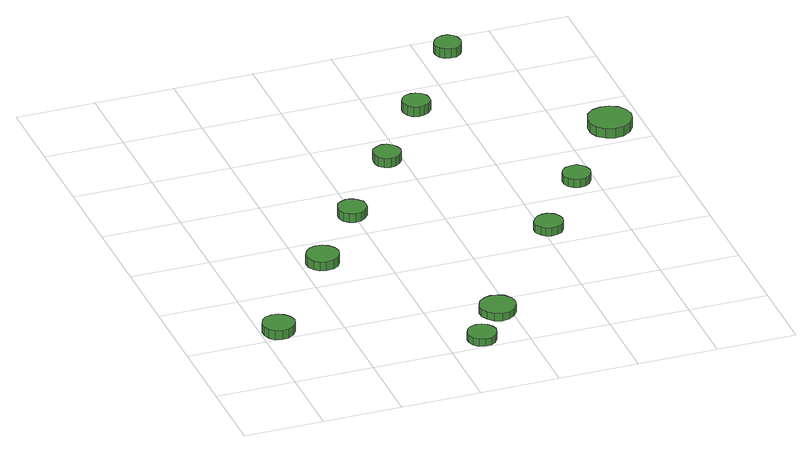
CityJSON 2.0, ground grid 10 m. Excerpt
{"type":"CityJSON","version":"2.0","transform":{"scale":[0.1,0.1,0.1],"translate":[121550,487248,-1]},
"CityObjects":{
"tree1":{"type":"SolitaryVegetationObject","attributes":{"function":"something"},"geometry":[{"type":"MultiSurface","lod":"1","boundaries":[[[0,1,2,3,4,5,6,7,8,9,10,11,12,13,14]],[[15,16,17,18,19,20,21,22,23,24,25,26,27,28,29]],[[0,29,28,1]],[[1,28,27,2]],[[2,27,26,3]],[[3,26,25,4]],[[4,25,24,5]],[[5,24,23,6]],[[6,23,22,7]],[[7,22,21,8]],[[8,21,20,9]],[[9,20,19,10]],[[10,19,18,11]],[[11,18,17,12]],[[12,17,16,13]],[[13,16,15,14]],[[14,15,29,0]]]}]},
"tree2":{"type":"SolitaryVegetationObject","attributes":{"function":"something"},"geometry":[{"type":"MultiSurface","lod":"1","boundaries":[[[30,31,32,33,34,35,36,37,38,39,40,41,42,43,44]],[[45,46,47,48,49,50,51,52,53,54,55,56,57,58,59]],[[30,59,58,31]],[[31,58,57,32]],[[32,57,56,33]],[[33,56,55,34]],[[34,55,54,35]],[[35,54,53,36]],[[36,53,52,37]],[[37,52,51,38]],[[38,51,50,39]],[[39,50,49,40]],[[40,49,48,41]],[[41,48,47,42]],[[42,47,46,43]],[[43,46,45,44]],[[44,45,59,30]]]}]},
"tree3":{"type":"SolitaryVegetationObject","attributes":{"function":"something"},"geometry":[{"type":"MultiSurface","lod":"1","boundaries":[[[60,61,62,63,64,65,66,67,68,69,70,71,72,73,74]],[[75,76,77,78,79,80,81,82,83,84,85,86,87,88,89]],[[60,89,88,61]],[[61,88,87,62]],[[62,87,86,63]],[[63,86,85,64]],[[64,85,84,65]],[[65,84,83,66]],[[66,83,82,67]],[[67,82,81,68]],[[68,81,80,69]],[[69,80,79,70]],[[70,79,78,71]],[[71,78,77,72]],[[72,77,76,73]],[[73,76,75,74]],[[74,75,89,60]]]}]},
"tree4":{"type":"SolitaryVegetationObject","attributes":{"function":"something"},"geometry":[{"type":"MultiSurface","lod":"1","boundaries":[[[90,91,92,93,94,95,96,97,98,99,100,101,102,103,104]],[[105,106,107,108,109,110,111,112,113,114,115,116,117,118,119]],[[90,119,118,91]],[[91,118,117,92]],[[92,117,116,93]],[[93,116,115,94]],[[94,115,114,95]],[[95,114,113,96]],[[96,113,112,97]],[[97,112,111,98]],[[98,111,110,99]],[[99,110,109,100]],[[100,109,108,101]],[[101,108,107,102]],[[102,107,106,103]],[[103,106,105,104]],[[104,105,119,90]]]}]},
"tree5":{"type":"SolitaryVegetationObject","attributes":{"function":"something"},"geometry":[{"type":"MultiSurface","lod":"1","boundaries":[[[120,121,122,123,124,125,126,127,128,129,130,131,132,133,134]],[[135,136,137,138,139,140,141,142,143,144,145,146,147,148,149]],[[120,149,148,121]],[[121,148,147,122]],[[122,147,146,123]],[[123,146,145,124]],[[124,145,144,125]],[[125,144,143,126]],[[126,143,142,127]],[[127,142,141,128]],[[128,141,140,129]],[[129,140,139,130]],[[130,139,138,131]],[[131,138,137,132]],[[132,137,136,133]],[[133,136,135,134]],[[134,135,149,120]]]}]},
"tree6":{"type":"SolitaryVegetationObject","attributes":{"function":"something"},"geometry":[{"type":"MultiSurface","lod":"1","boundaries":[[[150,151,152,153,154,155,156,157,158,159,160,161,162,163,164]],[[165,166,167,168,169,170,171,172,173,174,175,176,177,178,179]],[[150,179,178,151]],[[151,178,177,152]],[[152,177,176,153]],[[153,176,175,154]],[[154,175,174,155]],[[155,174,173,156]],[[156,173,172,157]],[[157,172,171,158]],[[158,171,170,159]],[[159,170,169,160]],[[160,169,168,161]],[[161,168,167,162]],[[162,167,166,163]],[[163,166,165,164]],[[164,165,179,150]]]}]},
"tree7":{"type":"SolitaryVegetationObject","attributes":{"function":"something"},"geometry":[{"type":"MultiSurface","lod":"1","boundaries":[[[180,181,182,183,184,185,186,187,188,189,190,191,192,193,194]],[[195,196,197,198,199,200,201,202,203,204,205,206,207,208,209]],[[180,209,208,181]],[[181,208,207,182]],[[182,207,206,183]],[[183,206,205,184]],[[184,205,204,185]],[[185,204,203,186]],[[186,203,202,187]],[[187,202,201,188]],[[188,201,200,189]],[[189,200,199,190]],[[190,199,198,191]],[[191,198,197,192]],[[192,197,196,193]],[[193,196,195,194]],[[194,195,209,180]]]}]},
"tree8":{"type":"SolitaryVegetationObject","attributes":{"function":"something"},"geometry":[{"type":"MultiSurface","lod":"1","boundaries":[[[210,211,212,213,214,215,216,217,218,219,220,221,222,223,224]],[[225,226,227,228,229,230,231,232,233,234,235,236,237,238,239]],[[210,239,238,211]],[[211,238,237,212]],[[212,237,236,213]],[[213,236,235,214]],[[214,235,234,215]],[[215,234,233,216]],[[216,233,232,217]],[[217,232,231,218]],[[218,231,230,219]],[[219,230,229,220]],[[220,229,228,221]],[[221,228,227,222]],[[222,227,226,223]],[[223,226,225,224]],[[224,225,239,210]]]}]},
"tree9":{"type":"SolitaryVegetationObject","attributes":{"function":"something"},"geometry":[{"type":"MultiSurface","lod":"1","boundaries":[[[240,241,242,243,244,245,246,247,248,249,250,251,252,253,254]],[[255,256,257,258,259,260,261,262,263,264,265,266,267,268,269]],[[240,269,268,241]],[[241,268,267,242]],[[242,267,266,243]],[[243,266,265,244]],[[244,265,264,245]],[[245,264,263,246]],[[246,263,262,247]],[[247,262,261,248]],[[248,261,260,249]],[[249,260,259,250]],[[250,259,258,251]],[[251,258,257,252]],[[252,257,256,253]],[[253,256,255,254]],[[254,255,269,240]]]}]},
"tree10":{"type":"SolitaryVegetationObject","attributes":{"function":"something"},"geometry":[{"type":"MultiSurface","lod":"1","boundaries":[[[270,271,272,273,274,275,276,277,278,279,280,281,282,283,284]],[[285,286,287,288,289,290,291,292,293,294,295,296,297,298,299]],[[270,299,298,271]],[[271,298,297,272]],[[272,297,296,273]],[[273,296,295,274]],[[274,295,294,275]],[[275,294,293,276]],[[276,293,292,277]],[[277,292,291,278]],[[278,291,290,279]],[[279,290,289,280]],[[280,289,288,281]],[[281,288,287,282]],[[282,287,286,283]],[[283,286,285,284]],[[284,285,299,270]]]}]},
"tree11":{"type":"SolitaryVegetationObject","attributes":{"function":"something"},"geometry":[{"type":"MultiSurface","lod":"1","boundaries":[[[300,301,302,303,304,305,306,307,308,309,310,311,312,313,314]],[[315,316,317,318,319,320,321,322,323,324,325,326,327,328,329]],[[300,329,328,301]],[[301,328,327,302]],[[302,327,326,303]],[[303,326,325,304]],[[304,325,324,305]],[[305,324,323,306]],[[306,323,322,307]],[[307,322,321,308]],[[308,321,320,309]],[[309,320,319,310]],[[310,319,318,311]],[[311,318,317,312]],[[312,317,316,313]],[[313,316,315,314]],[[314,315,329,300]]]}]}
},
"vertices":[
[43,119,18],[41,127,18],[36,134,18],[29,138,18],[20,139,18],[12,137,18],[6,131,18],[3,123,18],[3,115,18],[6,107,18],[12,101,18],[20,99,18],[29,100,18],[36,104,18],[41,111,18],[41,111,6],[36,104,6],[29,100,6],[20,99,6],[12,101,6],[6,107,6],[3,115,6],[3,123,6],[6,131,6],[12,137,6],[20,139,6],[29,138,6],[36,134,6],[41,127,6],[43,119,6],
[148,254,18],[146,262,18],[141,269,18],[134,273,18],[125,274,18],[117,272,18],[111,266,18],[107,258,18],[107,250,18],[111,242,18],[117,236,18],[125,234,18],[134,235,18],[141,239,18],[146,246,18],[146,246,6],[141,239,6],[134,235,6],[125,234,6],[117,236,6],[111,242,6],[107,250,6],[107,258,6],[111,266,6],[117,272,6],[125,274,6],[134,273,6],[141,269,6],[146,262,6],[148,254,6],
[263,20,16],[261,27,16],[257,33,16],[250,37,16],[243,38,16],[235,35,16],[230,30,16],[227,23,16],[227,16,16],[230,9,16],[235,4,16],[243,2,16],[250,2,16],[257,6,16],[261,12,16],[261,12,6],[257,6,6],[250,2,6],[243,2,6],[235,4,6],[230,9,6],[227,16,6],[227,23,6],[230,30,6],[235,35,6],[243,38,6],[250,37,6],[257,33,6],[261,27,6],[263,20,6],
[216,347,18],[215,354,18],[210,360,18],[204,364,18],[196,365,18],[189,362,18],[184,358,18],[181,351,18],[181,343,18],[184,336,18],[189,332,18],[196,329,18],[204,330,18],[210,334,18],[215,340,18],[215,340,6],[210,334,6],[204,330,6],[196,329,6],[189,332,6],[184,336,6],[181,343,6],[181,351,6],[184,358,6],[189,362,6],[196,365,6],[204,364,6],[210,360,6],[215,354,6],[216,347,6],
[307,74,16],[305,83,16],[299,91,16],[291,95,16],[282,96,16],[273,93,16],[266,87,16],[262,78,16],[262,69,16],[266,61,16],[273,54,16],[282,51,16],[291,52,16],[299,57,16],[305,65,16],[305,65,6],[299,57,6],[291,52,6],[282,51,6],[273,54,6],[266,61,6],[262,69,6],[262,78,6],[266,87,6],[273,93,6],[282,96,6],[291,95,6],[299,91,6],[305,83,6],[307,74,6],
[299,454,18],[297,461,18],[293,467,18],[287,471,18],[280,472,18],[273,469,18],[267,465,18],[265,458,18],[265,451,18],[267,444,18],[273,439,18],[280,437,18],[287,438,18],[293,442,18],[297,447,18],[297,447,6],[293,442,6],[287,438,6],[280,437,6],[273,439,6],[267,444,6],[265,451,6],[265,458,6],[267,465,6],[273,469,6],[280,472,6],[287,471,6],[293,467,6],[297,461,6],[299,454,6],
[426,237,17],[424,244,17],[420,250,17],[413,254,17],[406,254,17],[399,252,17],[394,247,17],[390,240,17],[390,233,17],[394,226,17],[399,221,17],[406,219,17],[413,220,17],[420,223,17],[424,229,17],[424,229,6],[420,223,6],[413,220,6],[406,219,6],[399,221,6],[394,226,6],[390,233,6],[390,240,6],[394,247,6],[399,252,6],[406,254,6],[413,254,6],[420,250,6],[424,244,6],[426,237,6],
[372,555,19],[371,562,19],[366,568,19],[360,571,19],[353,572,19],[346,570,19],[341,565,19],[338,559,19],[338,552,19],[341,545,19],[346,540,19],[353,538,19],[360,539,19],[366,542,19],[371,548,19],[371,548,6],[366,542,6],[360,539,6],[353,538,6],[346,540,6],[341,545,6],[338,552,6],[338,559,6],[341,565,6],[346,570,6],[353,572,6],[360,571,6],[366,568,6],[371,562,6],[372,555,6],
[496,333,17],[494,340,17],[490,346,17],[484,350,17],[476,350,17],[469,348,17],[464,343,17],[461,337,17],[461,329,17],[464,322,17],[469,318,17],[476,315,17],[484,316,17],[490,320,17],[494,326,17],[494,326,6],[490,320,6],[484,316,6],[476,315,6],[469,318,6],[464,322,6],[461,329,6],[461,337,6],[464,343,6],[469,348,6],[476,350,6],[484,350,6],[490,346,6],[494,340,6],[496,333,6],
[450,661,25],[449,668,25],[445,674,25],[439,678,25],[432,678,25],[425,676,25],[420,671,25],[417,665,25],[417,658,25],[420,651,25],[425,647,25],[432,645,25],[439,645,25],[445,649,25],[449,655,25],[449,655,12],[445,649,12],[439,645,12],[432,645,12],[425,647,12],[420,651,12],[417,658,12],[417,665,12],[420,671,12],[425,676,12],[432,678,12],[439,678,12],[445,674,12],[449,668,12],[450,661,12],
[586,438,19],[583,449,19],[577,458,19],[567,464,19],[556,465,19],[545,462,19],[536,454,19],[532,444,19],[532,432,19],[536,422,19],[545,414,19],[556,411,19],[567,412,19],[577,418,19],[583,427,19],[583,427,6],[577,418,6],[567,412,6],[556,411,6],[545,414,6],[536,422,6],[532,432,6],[532,444,6],[536,454,6],[545,462,6],[556,465,6],[567,464,6],[577,458,6],[583,449,6],[586,438,6]
]}
